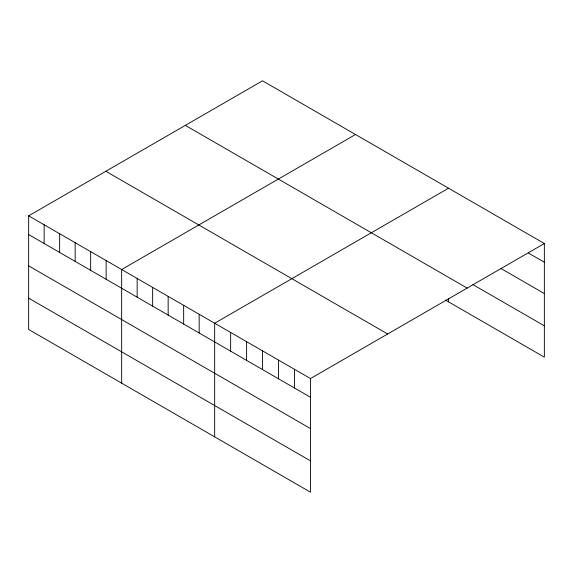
<?xml version="1.0" encoding="UTF-8"?>
<svg xmlns="http://www.w3.org/2000/svg" width="573" height="573" viewBox="0 0 573 573"><rect width="100%" height="100%" fill="white"/><g stroke="black" fill="none" stroke-linecap="round" stroke-linejoin="round"><path stroke-width="0.86" d="M28.65 215.835L310.487 378.552L310.487 492.186L28.65 329.468L28.65 215.835L262.513 80.814L544.35 243.532L544.35 357.165L445.429 300.051M355.518 134.512L121.655 269.532L121.655 383.165M448.523 188.209L214.66 323.229L214.66 436.862M310.487 378.552L544.35 243.532M528.378 253.015L544.35 262.233M501.003 268.536L544.35 293.562M472.861 284.566L544.35 325.836M185.337 125.372L467.174 288.09M105.826 171.277L387.663 333.995M28.65 234.543L310.487 397.261M28.65 265.865L310.487 428.583M28.65 298.146L310.487 460.857M448.523 298.361L448.523 301.842M294.515 369.334L294.515 388.036M278.542 360.109L278.542 378.817M262.57 350.891L262.57 369.599M246.605 341.673L246.605 360.374M230.633 332.447L230.633 351.156M199.16 314.276L199.16 332.985M183.661 305.33L183.661 324.039M168.161 296.377L168.161 315.086M152.654 287.431L152.654 306.14M137.155 278.485L137.155 297.186M106.155 260.586L106.155 279.287M90.656 251.633L90.656 270.341M75.156 242.687L75.156 261.388M59.649 233.734L59.649 252.442M44.15 224.788L44.15 243.489"/></g></svg>
